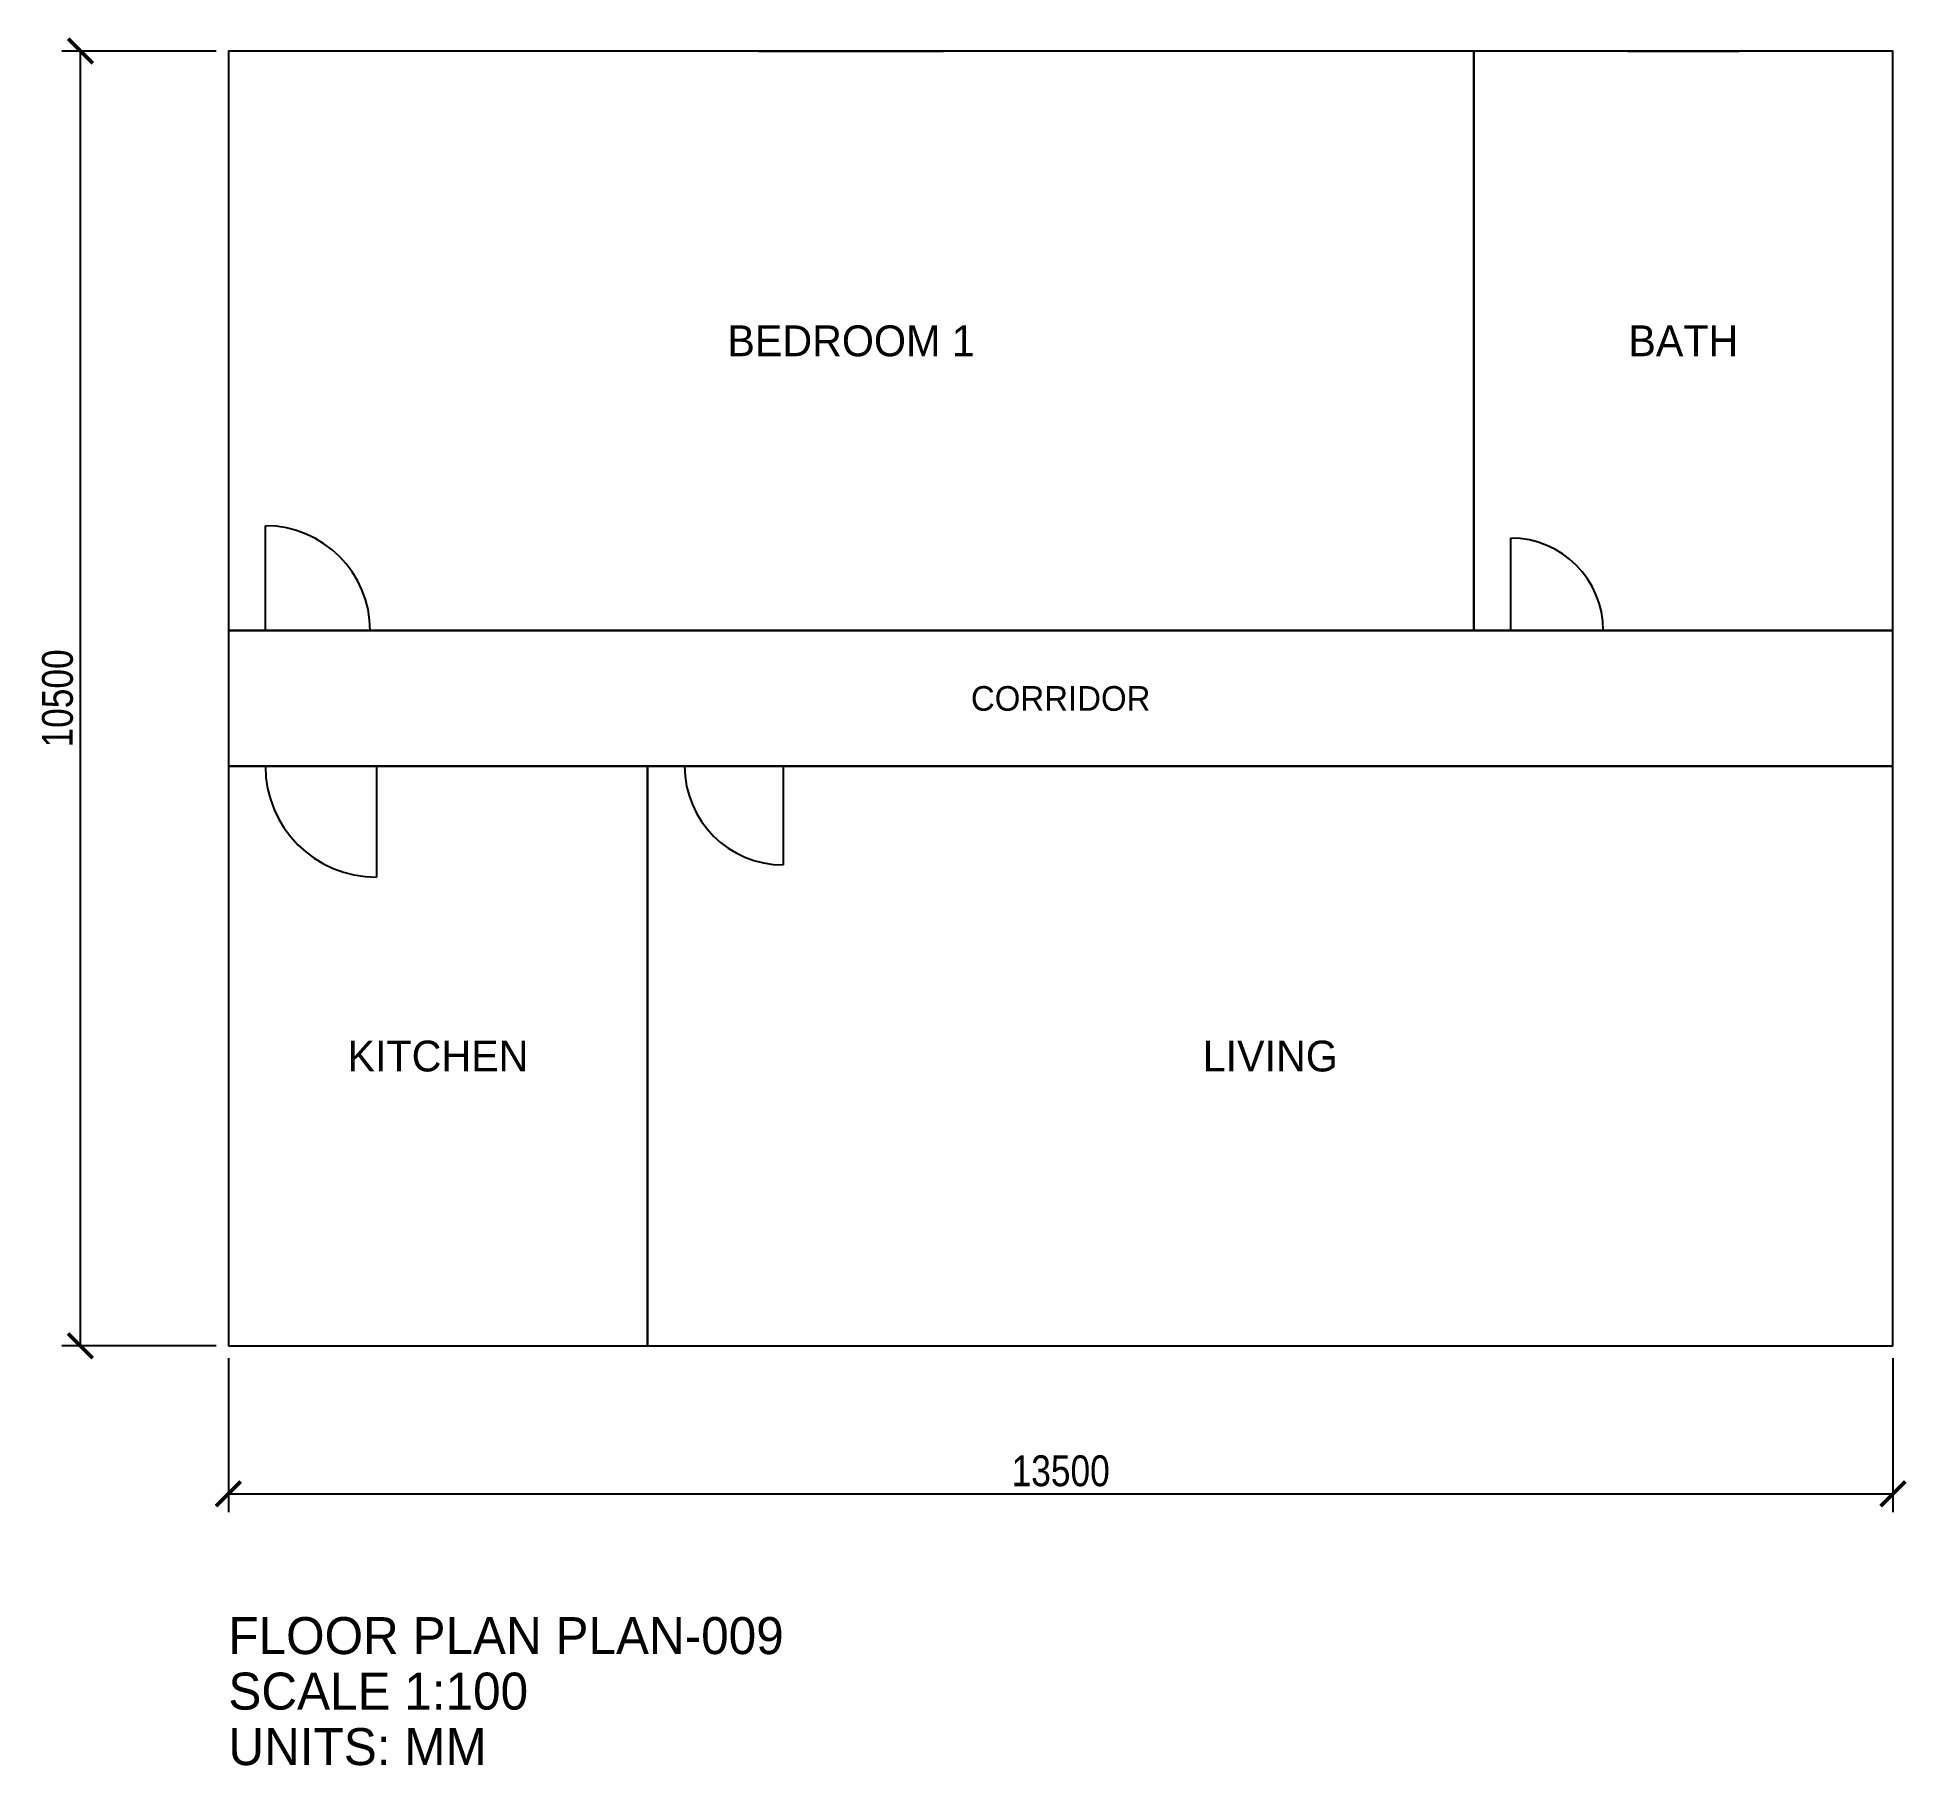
# Model space of a CAD drawing. Header units: millimetres. Extents: x -1549 to 13611, y -3404 to 10611.
import ezdxf
from ezdxf.enums import TextEntityAlignment as Align

# ---------------------------------------------------------------- set-up
doc = ezdxf.new("R2010")
doc.units = ezdxf.units.MM
for name, color, linetype in [('ANNOTATION', 6, 'Continuous'), ('CORRIDOR', 4, 'Continuous'), ('DIMENSIONS', 8, 'Continuous'), ('DOORS', 1, 'Continuous'), ('ROOM_NAMES', 170, 'Continuous'), ('ROOMS', 3, 'Continuous'), ('WALLS', 7, 'Continuous'), ('WINDOWS', 5, 'Continuous')]:
    doc.layers.add(name, color=color, linetype=linetype)
doc.styles.add('OpenSansCondensed-Light', font='OpenSansCondensed-Light.ttf')
doc.dimstyles.new('EZDXF', dxfattribs={"dimtxt": 0.25, "dimasz": 0.175, "dimexe": 0.375, "dimexo": 0.125, "dimgap": 0.1, "dimtad": 1, "dimlfac": 100, "dimzin": 12, "dimdsep": 46, "dimtxsty": 'OpenSansCondensed-Light', "dimblk": 'ARCHTICK', "dimcen": 2.5, "dimazin": 3, "dimtfac": 0.5, "dimtmove": 2, "dimatfit": 3})

# ---------------------------------------------------------------- blocks, each defined once
blk = doc.blocks.new('DOOR')
blk.add_line((0, 0), (0, 1))
blk.add_arc((0, 0), 1, 0, 90)
blk = doc.blocks.new('_ARCHTICK')
at = {"color": 0, "linetype": 'BYBLOCK', "const_width": 0.15}
blk.add_lwpolyline([(-0.5, -0.5), (0.5, 0.5)], dxfattribs=at)

msp = doc.modelspace()

# ---------------------------------------------------------------- linework, layer by layer
at = {"layer": 'CORRIDOR'}
msp.add_lwpolyline([(0, 4700), (13500, 4700), (13500, 5800), (0, 5800)], close=True, dxfattribs=at)
at = {"layer": 'ROOMS'}
for points in [[(0, 5800), (10100, 5800), (10100, 10500), (0, 10500)], [(10100, 5800), (13500, 5800), (13500, 10500), (10100, 10500)], [(0, 0), (3400, 0), (3400, 4700), (0, 4700)], [(3400, 0), (13500, 0), (13500, 4700), (3400, 4700)]]:
    msp.add_lwpolyline(points, close=True, dxfattribs=at)
at = {"layer": 'WALLS'}
for p, q in [((13500, 10500), (0, 10500)), ((0, 10500), (0, 0)), ((10100, 5800), (10100, 10500)), ((13500, 0), (13500, 10500)), ((0, 5800), (13500, 5800)), ((0, 4700), (13500, 4700)), ((3400, 0), (3400, 4700)), ((0, 0), (13500, 0))]:
    msp.add_line(p, q, dxfattribs=at)
at = {"layer": 'WINDOWS'}
for p, q in [((4300, 10500), (5800, 10500)), ((11350, 10500), (12250, 10500)), ((1100, 0), (2300, 0)), ((8000, 0), (8900, 0))]:
    msp.add_line(p, q, dxfattribs=at)

# ---------------------------------------------------------------- block references
at = {"layer": 'DOORS'}
for p, xscale, yscale in [((300, 5800), 850, 850), ((10400, 5800), 750, 750)]:
    msp.add_blockref('DOOR', p, dxfattribs=dict(at, xscale=xscale, yscale=yscale))
at = {"layer": 'DOORS', "rotation": 180}
for p, xscale, yscale in [((1200, 4700), 900, 900), ((4500, 4700), 800, 800)]:
    msp.add_blockref('DOOR', p, dxfattribs=dict(at, xscale=xscale, yscale=yscale))

# ---------------------------------------------------------------- texts
at = {"layer": 'ANNOTATION'}
for s, p in [('FLOOR PLAN PLAN-009', (0, -2500)), ('SCALE 1:100', (0, -2950)), ('UNITS: MM', (0, -3400))]:
    msp.add_text(s, height=300, dxfattribs=at).set_placement(p)
at = {"layer": 'ROOM_NAMES'}
for s, height, p in [('BEDROOM 1', 250, (5050, 8150)), ('BATH', 250, (11800, 8150)), ('CORRIDOR', 200, (6750, 5250)), ('KITCHEN', 250, (1700, 2350)), ('LIVING', 250, (8450, 2350))]:
    msp.add_text(s, height=height, dxfattribs=at).set_placement(p, align=Align.MIDDLE_CENTER)

# ---------------------------------------------------------------- dimensions: what is measured, and where the dimension line sits
at = {"layer": 'DIMENSIONS'}
msp.add_linear_dim(base=(-1200, 0), p1=(0, 0), p2=(0, 10500), angle=90, dimstyle='EZDXF', override={"dimtxt": 250, "dimasz": 200, "dimexe": 150, "dimexo": 100, "dimgap": 60, "dimlfac": 1}, dxfattribs=at).render()
msp.add_linear_dim(base=(0, -1200), p1=(0, 0), p2=(13500, 0), dimstyle='EZDXF', override={"dimtxt": 250, "dimasz": 200, "dimexe": 150, "dimexo": 100, "dimgap": 60, "dimlfac": 1}, dxfattribs=at).render()

doc.saveas('drawing.dxf')
